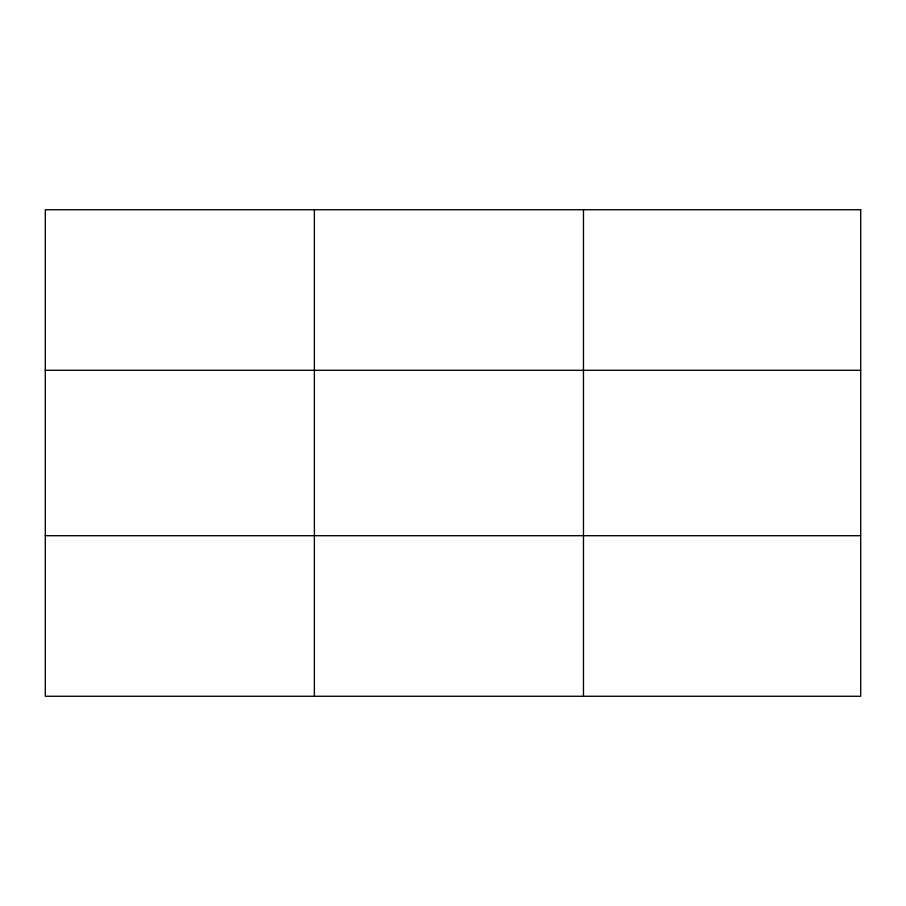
<?xml version="1.0" encoding="UTF-8"?>
<svg xmlns="http://www.w3.org/2000/svg" width="906" height="906" viewBox="0 0 906 906"><rect width="100%" height="100%" fill="white"/><g stroke="black" fill="none" stroke-linecap="round" stroke-linejoin="round"><path stroke-width="1.36" d="M314.382 696.261L314.382 209.739M583.464 696.261L583.464 209.739M45.3 370.294L860.7 370.294M45.3 535.706L860.7 535.706M860.7 209.739L860.7 696.261L45.3 696.261L45.3 209.739L860.7 209.739"/></g></svg>
